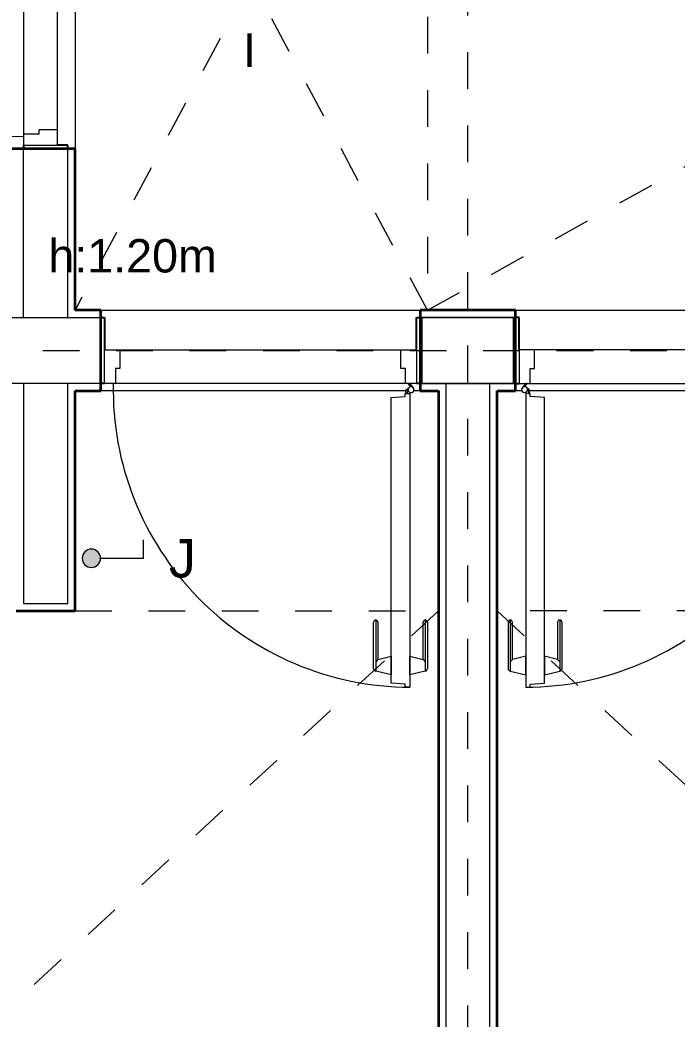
# Model space of a CAD drawing. Header units: metres. Extents: x -1.5 to 31.4, y -9.2 to 10.9.
# Drawn here: x 2.826 to 4.616, y -3.495 to -0.771 of the extents above; entities that cross this region are included whole.
import ezdxf

# ---------------------------------------------------------------- set-up
doc = ezdxf.new("R2010")
doc.units = ezdxf.units.M
doc.linetypes.add('Línea de rejilla', pattern=[0.022225, 0.0127, -0.003175, 0.003175, -0.003175])
doc.linetypes.add('Trazo', pattern=[0.0023, 0.0015, -0.0008])
for name, color, linetype, lineweight in [('A-DETL-GENF', 7, 'Continuous', 18), ('A-DETL-THIN', 7, 'Continuous', 18), ('A-DOOR', 7, 'Continuous', 18), ('A-WALL', 7, 'Continuous', 18), ('G-ANNO-TEXT', 7, 'Continuous', 9), ('S-COLS', 7, 'Continuous', 18), ('S-GRID', 7, 'Continuous', 9)]:
    doc.layers.add(name, color=color, linetype=linetype, lineweight=lineweight)
doc.layers.add('A-DETL-HDLN', color=94, linetype='Trazo', lineweight=18, true_color=0x00a600)
doc.styles.add('Arial_1', font='arial.ttf', dxfattribs={"height": 0.105})
doc.styles.add('Arial_2', font='arial.ttf', dxfattribs={"height": 0.091})

# ---------------------------------------------------------------- blocks, each defined once
blk = doc.blocks.new('PUERTA PVC BLANCA - 87cm X 205cm - P1-2763359-ARQ_ELEC_PB')
at = {"layer": 'A-DETL-GENF', "color": 253, "true_color": 0xaaaaaa}
for p, q in [((-0.425, 0.002), (-0.383, 0.002)), ((-0.425, -0.09), (-0.425, 0.002)), ((-0.383, 0.002), (-0.383, -0.0485)), ((-0.383, 0.002), (0.383, 0.002)), ((0.383, 0.002), (0.425, 0.002)), ((0.383, -0.0485), (0.383, 0.002)), ((0.425, 0.002), (0.425, -0.09)), ((-0.395, -0.0485), (-0.395, -0.09)), ((-0.383, -0.0485), (-0.395, -0.0485)), ((0.395, -0.0485), (0.383, -0.0485)), ((0.395, -0.09), (0.395, -0.0485)), ((-0.395, -0.09), (-0.425, -0.09)), ((0.395, -0.09), (-0.395, -0.09)), ((0.425, -0.09), (0.395, -0.09)), ((0.3975, -0.1068), (0.4052, -0.1004)), ((0.4023, -0.1068), (0.3995, -0.1092)), ((0.4029, -0.09), (0.4069, -0.09)), ((0.41, -0.0985), (0.4029, -0.09)), ((0.4069, -0.09), (0.4164, -0.1014)), ((0.3562, -0.1275), (0.3946, -0.1248)), ((0.3562, -0.9071), (0.3562, -0.1275)), ((0.3946, -0.1248), (0.3946, -0.1168)), ((0.3946, -0.1168), (0.4072, -0.1168)), ((0.3964, -0.1168), (0.3964, -0.1091)), ((0.3995, -0.1168), (0.3964, -0.1168)), ((0.3995, -0.1092), (0.3995, -0.1168)), ((0.4072, -0.1168), (0.4072, -0.9178)), ((0.3142, -0.7348), (0.3142, -0.8743)), ((0.4492, -0.7348), (0.4492, -0.8743)), ((0.3082, -0.8671), (0.3082, -0.7408)), ((0.3202, -0.7408), (0.3202, -0.8419)), ((0.4432, -0.8419), (0.4432, -0.7408)), ((0.4552, -0.7408), (0.4552, -0.8671)), ((0.3202, -0.8419), (0.3142, -0.8489)), ((0.3202, -0.8419), (0.3562, -0.8332)), ((0.3562, -0.8332), (0.3562, -0.8838)), ((0.4072, -0.8838), (0.4072, -0.8332)), ((0.4072, -0.8332), (0.4432, -0.8419)), ((0.4432, -0.8419), (0.4492, -0.8489)), ((0.3562, -0.8838), (0.3142, -0.8743)), ((0.4492, -0.8743), (0.4072, -0.8838)), ((0.3946, -0.9098), (0.3562, -0.9071)), ((0.3946, -0.9178), (0.3946, -0.9098)), ((0.4072, -0.9178), (0.3946, -0.9178))]:
    blk.add_line(p, q, dxfattribs=at)
for centre, radius, start, end in [((0.4103, -0.1065), 0.8113, 178.8347, 269.7811), ((0.3994, -0.1091), 0.003, 129.9991, 180), ((0.4103, -0.1065), 0.008, 92.1846, 39.9551), ((0.4103, -0.1065), 0.008, 182.1846, 129.9991), ((0.3142, -0.7408), 0.006, 0, 180), ((0.4492, -0.7408), 0.006, 0, 180), ((0.3159, -0.8668), 0.0077, 182.0498, 257.2547), ((0.4475, -0.8668), 0.0077, 282.7453, 357.9502)]:
    blk.add_arc(centre, radius, start, end, dxfattribs=at)
at = {"layer": 'A-DOOR', "color": 253, "lineweight": 25, "true_color": 0xaaaaaa}
for p, q in [((-0.435, -0.09), (-0.435, 0.09)), ((-0.435, 0.09), (-0.425, 0.09)), ((-0.425, 0.09), (-0.425, 0.002)), ((0.425, 0.09), (0.435, 0.09)), ((0.425, 0.002), (0.425, 0.09)), ((0.435, 0.09), (0.435, -0.09)), ((-0.425, -0.09), (-0.435, -0.09)), ((0.435, -0.09), (0.425, -0.09))]:
    blk.add_line(p, q, dxfattribs=at)
blk = doc.blocks.new('PUERTA PVC BLANCA - 87cm X 205cm - P1-2763482-ARQ_ELEC_PB')
at = {"layer": 'A-DETL-GENF', "color": 253, "true_color": 0xaaaaaa}
for p, q in [((0.3946, 0.9098), (0.3562, 0.9071)), ((0.3562, 0.9071), (0.3562, 0.1275)), ((0.4072, 0.9178), (0.3946, 0.9178)), ((0.3946, 0.9178), (0.3946, 0.9098)), ((0.4072, 0.1168), (0.4072, 0.9178)), ((0.3562, 0.8838), (0.3142, 0.8743)), ((0.3142, 0.7348), (0.3142, 0.8743)), ((0.3562, 0.8332), (0.3562, 0.8838)), ((0.4492, 0.8743), (0.4072, 0.8838)), ((0.4072, 0.8838), (0.4072, 0.8332)), ((0.4492, 0.7348), (0.4492, 0.8743)), ((0.3082, 0.8671), (0.3082, 0.7408)), ((0.3202, 0.8419), (0.3142, 0.8489)), ((0.4432, 0.8419), (0.4492, 0.8489)), ((0.4552, 0.7408), (0.4552, 0.8671)), ((0.3202, 0.7408), (0.3202, 0.8419)), ((0.3202, 0.8419), (0.3562, 0.8332)), ((0.4072, 0.8332), (0.4432, 0.8419)), ((0.4432, 0.8419), (0.4432, 0.7408)), ((0.3562, 0.1275), (0.3946, 0.1248)), ((0.3946, 0.1248), (0.3946, 0.1168)), ((0.3946, 0.1168), (0.4072, 0.1168)), ((0.3995, 0.1168), (0.3964, 0.1168)), ((0.3964, 0.1168), (0.3964, 0.1091)), ((0.3995, 0.1092), (0.3995, 0.1168)), ((0.4023, 0.1068), (0.3995, 0.1092)), ((-0.395, 0.09), (-0.425, 0.09)), ((-0.425, 0.09), (-0.425, -0.002)), ((-0.395, 0.0485), (-0.395, 0.09)), ((0.395, 0.09), (-0.395, 0.09)), ((0.395, 0.09), (0.395, 0.0485)), ((0.425, 0.09), (0.395, 0.09)), ((0.3975, 0.1068), (0.4052, 0.1004)), ((0.41, 0.0985), (0.4029, 0.09)), ((0.4029, 0.09), (0.4069, 0.09)), ((0.4069, 0.09), (0.4164, 0.1014)), ((0.425, -0.002), (0.425, 0.09)), ((-0.383, 0.0485), (-0.395, 0.0485)), ((-0.383, -0.002), (-0.383, 0.0485)), ((0.395, 0.0485), (0.383, 0.0485)), ((0.383, 0.0485), (0.383, -0.002)), ((-0.425, -0.002), (-0.383, -0.002)), ((-0.383, -0.002), (0.383, -0.002)), ((0.383, -0.002), (0.425, -0.002))]:
    blk.add_line(p, q, dxfattribs=at)
for centre, radius, start, end in [((0.4103, 0.1065), 0.8113, 90.2189, 181.1653), ((0.3159, 0.8668), 0.0077, 102.7453, 177.9502), ((0.4475, 0.8668), 0.0077, 2.0498, 77.2547), ((0.3142, 0.7408), 0.006, 180, 0), ((0.4492, 0.7408), 0.006, 180, 360), ((0.3994, 0.1091), 0.003, 180, 230.0009), ((0.4103, 0.1065), 0.008, 320.0449, 267.8154), ((0.4103, 0.1065), 0.008, 230.0009, 177.8154)]:
    blk.add_arc(centre, radius, start, end, dxfattribs=at)
at = {"layer": 'A-DOOR', "color": 253, "lineweight": 25, "true_color": 0xaaaaaa}
for p, q in [((-0.425, 0.09), (-0.435, 0.09)), ((-0.435, 0.09), (-0.435, -0.09)), ((0.435, 0.09), (0.425, 0.09)), ((0.435, -0.09), (0.435, 0.09)), ((-0.425, -0.09), (-0.425, -0.002)), ((0.425, -0.002), (0.425, -0.09)), ((-0.435, -0.09), (-0.425, -0.09)), ((0.425, -0.09), (0.435, -0.09))]:
    blk.add_line(p, q, dxfattribs=at)
blk = doc.blocks.new('PUERTA PVC BLANCA - 74cm X 205cm - P3-2763683-ARQ_ELEC_PB')
at = {"layer": 'A-DETL-GENF', "color": 253, "true_color": 0xaaaaaa}
for p, q in [((0.3296, 0.7498), (0.2912, 0.7471)), ((0.2912, 0.7471), (0.2912, 0.0975)), ((0.3422, 0.7578), (0.3296, 0.7578)), ((0.3296, 0.7578), (0.3296, 0.7498)), ((0.3422, 0.0868), (0.3422, 0.7578)), ((0.2912, 0.7238), (0.2492, 0.7143)), ((0.2492, 0.5748), (0.2492, 0.7143)), ((0.2912, 0.6732), (0.2912, 0.7238)), ((0.3842, 0.7143), (0.3422, 0.7238)), ((0.3422, 0.7238), (0.3422, 0.6732)), ((0.3842, 0.5748), (0.3842, 0.7143)), ((0.2432, 0.7071), (0.2432, 0.5808)), ((0.2552, 0.6819), (0.2492, 0.6889)), ((0.2552, 0.5808), (0.2552, 0.6819)), ((0.2552, 0.6819), (0.2912, 0.6732)), ((0.3422, 0.6732), (0.3782, 0.6819)), ((0.3782, 0.6819), (0.3842, 0.6889)), ((0.3782, 0.6819), (0.3782, 0.5808)), ((0.3902, 0.5808), (0.3902, 0.7071)), ((0.2912, 0.0975), (0.3296, 0.0948)), ((0.3296, 0.0948), (0.3296, 0.0868)), ((0.3296, 0.0868), (0.3422, 0.0868)), ((0.3345, 0.0868), (0.3314, 0.0868)), ((0.3314, 0.0868), (0.3314, 0.0791)), ((0.3345, 0.0792), (0.3345, 0.0868)), ((-0.33, 0.06), (-0.36, 0.06)), ((-0.36, 0.06), (-0.36, -0.032)), ((-0.33, 0.0185), (-0.33, 0.06)), ((0.33, 0.06), (-0.33, 0.06)), ((0.33, 0.06), (0.33, 0.0185)), ((0.36, 0.06), (0.33, 0.06)), ((0.3325, 0.0768), (0.3402, 0.0704)), ((0.3373, 0.0768), (0.3345, 0.0792)), ((0.345, 0.0685), (0.3379, 0.06)), ((0.3379, 0.06), (0.3419, 0.06)), ((0.3419, 0.06), (0.3514, 0.0714)), ((0.36, -0.032), (0.36, 0.06)), ((-0.318, 0.0185), (-0.33, 0.0185)), ((-0.318, -0.032), (-0.318, 0.0185)), ((0.33, 0.0185), (0.318, 0.0185)), ((0.318, 0.0185), (0.318, -0.032)), ((-0.36, -0.032), (-0.318, -0.032)), ((-0.318, -0.032), (0.318, -0.032)), ((0.318, -0.032), (0.36, -0.032))]:
    blk.add_line(p, q, dxfattribs=at)
for centre, radius, start, end in [((0.3453, 0.0765), 0.6813, 90.2607, 181.3877), ((0.2509, 0.7068), 0.0077, 102.7453, 177.9502), ((0.3825, 0.7068), 0.0077, 2.0498, 77.2547), ((0.2492, 0.5808), 0.006, 180, 360), ((0.3842, 0.5808), 0.006, 180, 360), ((0.3453, 0.0765), 0.008, 320.0449, 267.8154), ((0.3453, 0.0765), 0.008, 230.0009, 177.8154), ((0.3344, 0.0791), 0.003, 180, 230.0009)]:
    blk.add_arc(centre, radius, start, end, dxfattribs=at)
at = {"layer": 'A-DOOR', "color": 253, "lineweight": 25, "true_color": 0xaaaaaa}
for p, q in [((-0.36, 0.06), (-0.37, 0.06)), ((-0.37, 0.06), (-0.37, -0.06)), ((0.37, 0.06), (0.36, 0.06)), ((0.37, -0.06), (0.37, 0.06)), ((-0.36, -0.06), (-0.36, -0.032)), ((0.36, -0.032), (0.36, -0.06)), ((-0.37, -0.06), (-0.36, -0.06)), ((0.36, -0.06), (0.37, -0.06))]:
    blk.add_line(p, q, dxfattribs=at)

msp = doc.modelspace()

# ---------------------------------------------------------------- hatches: boundary and pattern name
at = {"layer": 'A-DETL-GENF', "true_color": 0xff0000}
msp.add_hatch(color=1, dxfattribs=at).paths.add_polyline_path([(3.0202, -2.2637), (3.0267, -2.2629), (3.0327, -2.2604), (3.0379, -2.2564), (3.0418, -2.2512), (3.0443, -2.2452), (3.0452, -2.2387), (3.0443, -2.2322), (3.0418, -2.2262), (3.0379, -2.221), (3.0327, -2.2171), (3.0267, -2.2146), (3.0202, -2.2137), (3.0137, -2.2146), (3.0077, -2.2171), (3.0025, -2.221), (2.9985, -2.2262), (2.996, -2.2322), (2.9952, -2.2387), (2.996, -2.2452), (2.9985, -2.2512), (3.0025, -2.2564), (3.0077, -2.2604), (3.0137, -2.2629)])

# ---------------------------------------------------------------- linework, layer by layer
at = {"layer": 'A-DETL-HDLN'}
for p, q in [((3.9357, -1.5623), (2.9757, 0.2377)), ((3.9357, 0.2377), (2.9757, -1.5623)), ((3.9357, -0.3623), (3.9357, -1.5623)), ((3.9357, -1.5623), (6.0857, -0.3623)), ((3.9657, -2.3823), (0.7857, -5.3223)), ((2.9757, -2.3823), (3.9657, -2.3823)), ((5.1157, -2.3823), (4.1257, -2.3823)), ((4.1257, -2.3823), (7.3057, -5.3223))]:
    msp.add_line(p, q, dxfattribs=at)
at = {"layer": 'A-DETL-THIN', "color": 1, "true_color": 0xff0000}
for p, q in [((3.1619, -2.2387), (3.1619, -2.1887)), ((3.0452, -2.2387), (3.1619, -2.2387))]:
    msp.add_line(p, q, dxfattribs=at)
for start, end in [(0, 180), (180, 360)]:
    msp.add_arc((3.0202, -2.2387), 0.025, start, end, dxfattribs=at)
at = {"layer": 'A-WALL', "color": 253, "true_color": 0xaaaaaa}
for p, q in [((2.9757, -0.3823), (2.9757, -1.1223)), ((2.8357, -1.5823), (2.8357, -1.1223)), ((2.9557, -1.5823), (2.9557, -1.1223)), ((3.0457, -1.5623), (3.9157, -1.5623)), ((4.1757, -1.5623), (5.0457, -1.5623)), ((0.7657, -1.5823), (3.0457, -1.5823)), ((3.9157, -1.5823), (4.1757, -1.5823)), ((3.9207, -1.7623), (3.9207, -1.5823)), ((4.1707, -1.5823), (4.1707, -1.7623)), ((3.0457, -1.7623), (0.5857, -1.7623)), ((2.8357, -1.7623), (2.8357, -2.3623)), ((2.9557, -2.3623), (2.9557, -1.7623)), ((3.0457, -1.7623), (2.9557, -1.7623)), ((4.1707, -1.7623), (3.9157, -1.7623)), ((3.9857, -1.7623), (3.9857, -5.3423)), ((4.1057, -5.3423), (4.1057, -1.7623)), ((4.1757, -1.7623), (4.1707, -1.7623)), ((3.8771, -1.7823), (3.0457, -1.7823)), ((3.8839, -1.7823), (3.8802, -1.7823)), ((3.9157, -1.7823), (3.8982, -1.7823)), ((4.1933, -1.7823), (4.1757, -1.7823)), ((4.2112, -1.7823), (4.2076, -1.7823)), ((5.0457, -1.7823), (4.2143, -1.7823)), ((2.8357, -2.3623), (2.9557, -2.3623))]:
    msp.add_line(p, q, dxfattribs=at)
at = {"layer": 'A-WALL', "color": 253, "lineweight": 35, "true_color": 0xaaaaaa}
for p, q in [((2.9757, -1.1223), (2.7957, -1.1223)), ((2.9757, -1.5623), (2.9757, -1.1223)), ((3.0457, -1.5623), (2.9757, -1.5623)), ((3.0457, -1.7823), (3.0457, -1.5623)), ((3.9157, -1.5623), (3.9157, -1.7823)), ((4.1757, -1.5623), (3.9157, -1.5623)), ((4.1757, -1.7823), (4.1757, -1.5623)), ((2.9757, -1.7823), (3.0457, -1.7823)), ((2.9757, -2.3823), (2.9757, -1.7823)), ((3.9157, -1.7823), (3.9657, -1.7823)), ((3.9657, -1.7823), (3.9657, -5.3223)), ((4.1257, -5.3223), (4.1257, -1.7823)), ((4.1257, -1.7823), (4.1757, -1.7823)), ((2.8157, -2.3823), (2.9757, -2.3823))]:
    msp.add_line(p, q, dxfattribs=at)
at = {"layer": 'S-COLS', "color": 253, "true_color": 0xaaaaaa}
for p, q in [((4.1707, -1.5823), (3.9207, -1.5823)), ((3.9207, -1.5823), (3.9207, -1.7623)), ((4.1707, -1.7623), (4.1707, -1.5823)), ((3.9207, -1.7623), (3.9657, -1.7623)), ((3.9657, -1.7623), (3.9857, -1.7623)), ((3.9857, -1.7623), (4.1057, -1.7623)), ((4.1057, -1.7623), (4.1257, -1.7623)), ((4.1257, -1.7623), (4.1707, -1.7623))]:
    msp.add_line(p, q, dxfattribs=at)
at = {"layer": 'S-GRID', "color": 8, "linetype": 'Línea de rejilla', "true_color": 0x808080}
for p, q in [((4.0457, -9.1585), (4.0457, 10.3724)), ((-1.5122, -1.6723), (15.5819, -1.6723))]:
    msp.add_line(p, q, dxfattribs=at)

# ---------------------------------------------------------------- block references
at = {"layer": 'A-DOOR', "color": 253, "true_color": 0xaaaaaa}
for name, p, rotation in [('PUERTA PVC BLANCA - 74cm X 205cm - P3-2763683-ARQ_ELEC_PB', (2.8957, -0.7523), 89.99999999999991), ('PUERTA PVC BLANCA - 87cm X 205cm - P1-2763482-ARQ_ELEC_PB', (4.6107, -1.6723), 180)]:
    msp.add_blockref(name, p, dxfattribs=dict(at, rotation=rotation))
msp.add_blockref('PUERTA PVC BLANCA - 87cm X 205cm - P1-2763359-ARQ_ELEC_PB', (3.4807, -1.6723), dxfattribs=at)

# ---------------------------------------------------------------- texts
at = {"layer": 'G-ANNO-TEXT', "color": 1, "true_color": 0xff0000, "attachment_point": 1}
for s, insert, char_height, width, style in [('I', (3.433, -0.8077), 0.091, 0.044894, 'Arial_2'), ('h:1.20m', (2.9029, -1.3684), 0.091, 0.549958, 'Arial_2'), ('J', (3.2316, -2.186), 0.105, 0.089789, 'Arial_1')]:
    msp.add_mtext(s, dxfattribs=dict(at, insert=insert, char_height=char_height, width=width, style=style))

doc.saveas('drawing.dxf')
